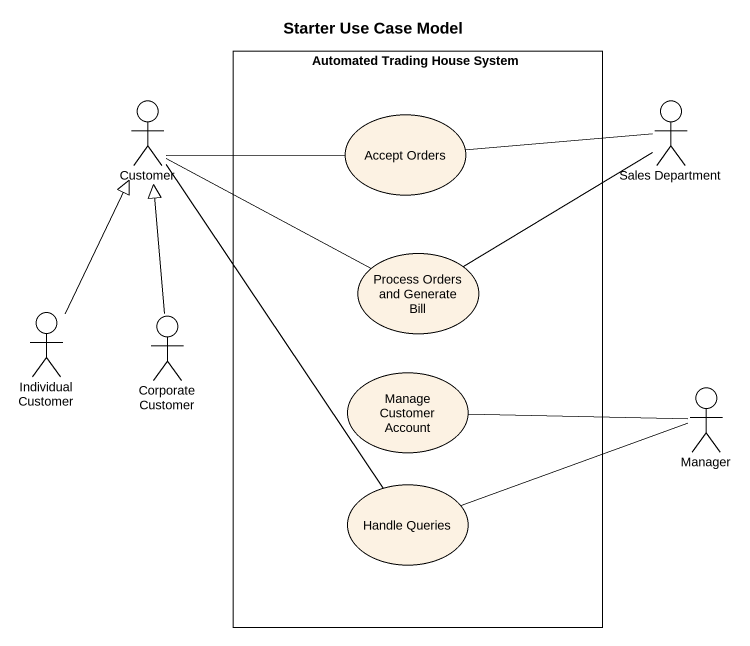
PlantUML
@startuml
title Starter Use Case Model
rectangle "Automated Trading House System" as Automated_Trading_House {
  usecase "Accept Orders" as Accept_Orders
  usecase "Process Orders and Generate Bill" as Process_Orders_and_Generate
  usecase "Manage Customer Account" as Manage_Customer_Account
  usecase "Handle Queries" as Handle_Queries
}
actor Customer
actor "Sales Department" as Sales_Department
actor "Individual Customer" as Individual_Customer
actor CorporateCustomer
actor Manager
Customer -right- Accept_Orders
Customer -right- Process_Orders_and_Generate
Customer -- Handle_Queries
Sales_Department -left- Accept_Orders
Sales_Department -left- Process_Orders_and_Generate
Individual_Customer -up-|> Customer
CorporateCustomer -up-|> Customer
Manager -left- Manage_Customer_Account
Manager -left- Handle_Queries
@enduml
